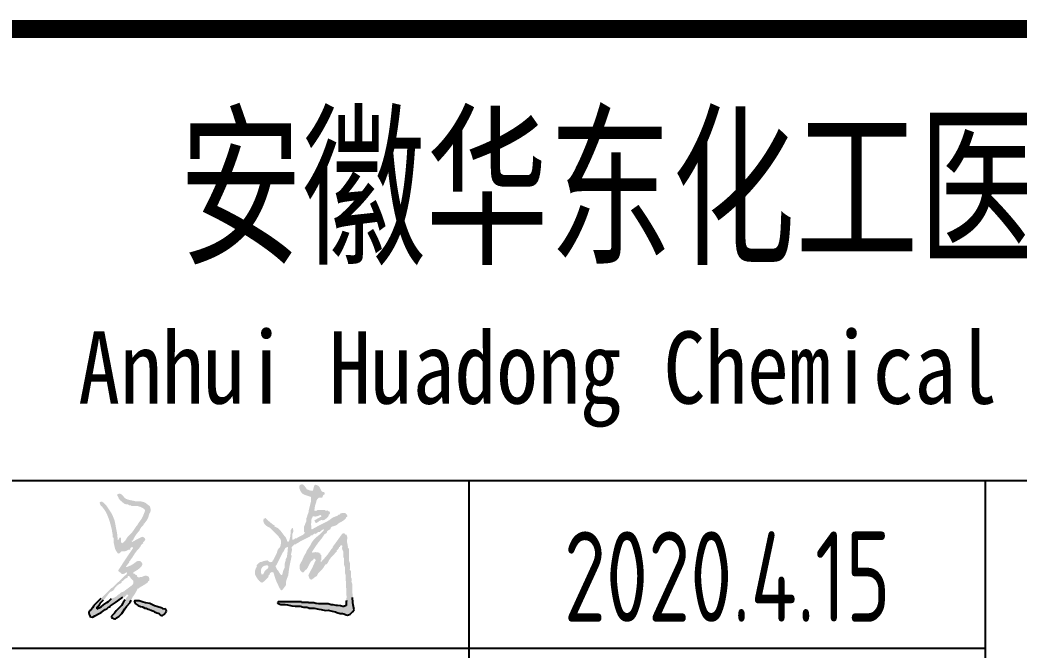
# Model space of a CAD drawing. Extents: x 5026138 to 10158928, y -750500 to -363337.
# Drawn here: x 5030397 to 5034267, y -418817 to -416375 of the extents above; entities that cross this region are included whole.
import ezdxf
from ezdxf.enums import TextEntityAlignment as Align

# ---------------------------------------------------------------- set-up
doc = ezdxf.new("R2010")
doc.units = 0
doc.header["$LTSCALE"] = 1000
doc.header["$MEASUREMENT"] = 0
doc.layers.get('0').update_dxf_attribs({"linetype": 'CONTINUOUS'})
doc.styles.add('sceie', font='sceie.shx', dxfattribs={"width": 0.7, "bigfont": 'sceic.shx'})
doc.styles.add('宋体', font='', dxfattribs={"width": 0.7})
doc.styles.get('宋体').set_extended_font_data('SimSun')

msp = doc.modelspace()

# ---------------------------------------------------------------- hatches: boundary and pattern name
h = msp.add_hatch(color=256)
h.dxf.hatch_style = 1
h.paths.add_polyline_path([(5030868.9, -418407.4), (5030874.7, -418402.7), (5030874.2, -418400), (5030875.3, -418397.8), (5030877.8, -418396.5), (5030880.4, -418393.1), (5030881.5, -418391.1), (5030883, -418387.1), (5030879.4, -418382), (5030876.4, -418379.7), (5030870.5, -418377.7), (5030855.3, -418385.2), (5030847.7, -418389.2), (5030833, -418397.5), (5030830.9, -418396.6), (5030830.1, -418394.4), (5030830.9, -418392.3), (5030833.5, -418392.6), (5030835.8, -418390.8), (5030836.1, -418388.2), (5030844, -418374), (5030848.7, -418367.2), (5030859, -418354.8), (5030864.5, -418344.6), (5030868.3, -418339.8), (5030876.7, -418331.9), (5030876.3, -418329.1), (5030877.4, -418326.9), (5030879.9, -418325.6), (5030889.8, -418312.1), (5030893.7, -418304.2), (5030898.6, -418288.1), (5030902.7, -418280.7), (5030903.7, -418275.7), (5030902.8, -418267.3), (5030901.1, -418261.5), (5030899.1, -418258.6), (5030894.5, -418254.8), (5030883.5, -418246.5), (5030876.6, -418243.3), (5030863.2, -418240.2), (5030856.1, -418240.2), (5030852.6, -418240.2), (5030845.5, -418240.2), (5030833.8, -418237.8), (5030828, -418236.5), (5030816.3, -418233.9), (5030807.2, -418230.2), (5030802.8, -418226.9), (5030796.5, -418219.4), (5030794, -418216.9), (5030792.8, -418215.6), (5030790.3, -418213.1), (5030785.2, -418211.1), (5030782, -418210.8), (5030776.7, -418212.1), (5030774.2, -418213.5), (5030773.6, -418217.3), (5030775.7, -418219.4), (5030780.3, -418229.7), (5030783.9, -418234.7), (5030792.3, -418242.3), (5030798.7, -418247.6), (5030802.4, -418249.7), (5030810.1, -418252.7), (5030814.4, -418252.1), (5030817.2, -418253), (5030820.5, -418255.8), (5030824.8, -418255.9), (5030827.2, -418256.6), (5030830.9, -418259), (5030840.1, -418259), (5030844.7, -418259), (5030853.8, -418259), (5030864.4, -418262.1), (5030869.5, -418264.5), (5030878.8, -418270.4), (5030881.2, -418274.3), (5030881.5, -418277.6), (5030879.9, -418281.9), (5030873, -418299.6), (5030868.3, -418308.3), (5030856.9, -418323.6), (5030854.2, -418328.9), (5030852.5, -418331.5), (5030848.6, -418336.1), (5030836.1, -418354.8), (5030828.9, -418363.6), (5030813.2, -418379.8), (5030807.1, -418390), (5030803.2, -418394.8), (5030794.4, -418402.7), (5030793.5, -418400.7), (5030791.3, -418399.8), (5030789.2, -418400.7), (5030789.2, -418393.2), (5030789.2, -418389.4), (5030789.2, -418381.9), (5030786.7, -418381.4), (5030785.5, -418381.2), (5030783, -418380.9), (5030781.3, -418384.8), (5030780.3, -418386.8), (5030777.8, -418390.2), (5030775.9, -418389.9), (5030774.9, -418387.8), (5030775.7, -418386.1), (5030774.9, -418377.7), (5030774.5, -418373.6), (5030773.6, -418365.2), (5030771.9, -418356.9), (5030771.1, -418352.7), (5030769.4, -418344.4), (5030767.3, -418331.8), (5030766.1, -418325.6), (5030763.2, -418313.1), (5030755.9, -418294.8), (5030751.2, -418285.8), (5030740.3, -418269.4), (5030733.2, -418258.5), (5030728.9, -418253.3), (5030719.4, -418244.4), (5030715.5, -418242), (5030712.2, -418241.7), (5030708, -418243.3), (5030706, -418244.3), (5030705.5, -418246.9), (5030706.9, -418248.5), (5030708.6, -418254.3), (5030710.6, -418257.3), (5030715.2, -418261), (5030724.3, -418272.8), (5030728.3, -418279.1), (5030735, -418292.3), (5030741.9, -418309.4), (5030744.8, -418318.2), (5030749.6, -418336.1), (5030750.9, -418341.1), (5030751.5, -418343.6), (5030752.8, -418348.6), (5030754.4, -418358.6), (5030755.3, -418363.6), (5030756.9, -418373.6), (5030756.1, -418377), (5030757.1, -418379.8), (5030760, -418381.9), (5030759.6, -418394.5), (5030760.3, -418400.9), (5030763.2, -418413.2), (5030765.5, -418423.7), (5030767.7, -418429.1), (5030773.6, -418438.2), (5030775.4, -418441.4), (5030778.2, -418442.8), (5030781.9, -418442.3), (5030785.3, -418439), (5030786.9, -418437.3), (5030790.3, -418434), (5030800.9, -418434.3), (5030806.6, -418433.2), (5030816.3, -418428.8), (5030819.5, -418427.6), (5030821.3, -418427.4), (5030824.6, -418427.7), (5030824.6, -418422.7), (5030828, -418418.9), (5030833, -418418.4), (5030834.9, -418419.3), (5030835.4, -418422), (5030834, -418423.6), (5030812.1, -418455.9), (5030801.3, -418472.2), (5030779.8, -418504.8), (5030778.2, -418508.4), (5030779.5, -418512.4), (5030783, -418514.2), (5030786.5, -418516.9), (5030788.2, -418518.4), (5030791.3, -418521.5), (5030798.3, -418521.6), (5030802.3, -418520.3), (5030808, -418516.3), (5030809.6, -418515.7), (5030811, -418516.1), (5030812.1, -418517.3), (5030812.5, -418519), (5030812.2, -418520.2), (5030811.1, -418521.5), (5030799, -418533.6), (5030793, -418539.6), (5030780.9, -418551.7), (5030779.2, -418552.6), (5030778.4, -418553), (5030776.7, -418553.8), (5030768.4, -418562.1), (5030764.2, -418566.3), (5030755.9, -418574.7), (5030754.2, -418575.5), (5030753.4, -418575.9), (5030751.7, -418576.7), (5030724.6, -418603.8), (5030711.1, -418617.4), (5030684, -418644.5), (5030678.1, -418653.7), (5030674.4, -418658), (5030666.3, -418665.3), (5030664.3, -418669.9), (5030664, -418672.9), (5030665.2, -418677.8), (5030667.4, -418682), (5030668.4, -418684), (5030670.4, -418688.2), (5030677.3, -418688.7), (5030681.3, -418687.7), (5030687.1, -418684.1), (5030703.6, -418675.7), (5030711.6, -418670.8), (5030726.7, -418660.1), (5030733.4, -418656.8), (5030736.5, -418654.3), (5030741.3, -418648.6), (5030744, -418649.1), (5030746.3, -418648), (5030747.5, -418645.5), (5030766.7, -418632.2), (5030776.3, -418625.5), (5030795.5, -418612.2), (5030801.5, -418610.9), (5030804.6, -418609.2), (5030809, -418604.9), (5030810, -418602.6), (5030811.8, -418601.5), (5030814.2, -418601.7), (5030816.1, -418602.7), (5030816.7, -418605.3), (5030815.3, -418607), (5030813.1, -418610.8), (5030811.5, -418612.6), (5030808, -418615.3), (5030808.5, -418618), (5030807.3, -418620.3), (5030804.9, -418621.5), (5030798.4, -418630.3), (5030795.4, -418634.9), (5030790.3, -418644.5), (5030781.9, -418652.8), (5030777.8, -418657), (5030769.4, -418665.3), (5030763.5, -418674.1), (5030759.8, -418678.2), (5030751.7, -418685.1), (5030751.2, -418688.1), (5030751.8, -418690.1), (5030753.8, -418692.4), (5030755.4, -418691.4), (5030757.8, -418692.6), (5030758, -418694.5), (5030763.2, -418696), (5030767, -418695.4), (5030771.5, -418692.4), (5030780.1, -418686.2), (5030784.2, -418682.6), (5030791.3, -418674.7), (5030802.9, -418656.7), (5030809.5, -418648), (5030823.6, -418632), (5030827.8, -418623.6), (5030829.9, -418619.5), (5030834, -418611.1), (5030842.8, -418598.3), (5030846.7, -418591.6), (5030853.8, -418577.8), (5030856.6, -418578.3), (5030858.8, -418577.1), (5030860.1, -418574.7), (5030873.8, -418566.9), (5030880.5, -418562.8), (5030893.4, -418553.8), (5030893.1, -418551.2), (5030894.9, -418548.9), (5030897.6, -418548.6), (5030898.7, -418542), (5030898.2, -418538.1), (5030895.5, -418531.9), (5030890, -418529.5), (5030886.9, -418528.8), (5030880.9, -418528.8), (5030871.3, -418532.5), (5030866.1, -418533.8), (5030855.9, -418535.1), (5030852, -418532.8), (5030850.3, -418530.2), (5030849.7, -418525.7), (5030846.9, -418526.2), (5030844.7, -418525), (5030843.4, -418522.6), (5030841.3, -418521.1), (5030839.6, -418520.8), (5030837.1, -418521.5), (5030836.3, -418518.1), (5030837.3, -418515.2), (5030840.3, -418513.2), (5030852.6, -418506), (5030858.4, -418501.5), (5030868.4, -418491.3), (5030871.1, -418486.6), (5030871.4, -418482.8), (5030869.4, -418477.8), (5030866.9, -418475.3), (5030865.7, -418474), (5030863.2, -418471.5), (5030856.8, -418471), (5030853.3, -418471.8), (5030847.6, -418474.6), (5030833.7, -418484.7), (5030826, -418489), (5030810.1, -418495.5), (5030808.8, -418495.1), (5030808.2, -418493.4), (5030809, -418492.3), (5030813.2, -418486.2), (5030815.6, -418483.3), (5030820.5, -418477.8), (5030820, -418475), (5030821.1, -418472.8), (5030823.6, -418471.5), (5030826.3, -418466.1), (5030828, -418463.6), (5030831.9, -418459), (5030842.9, -418441.3), (5030849.3, -418432.8), (5030863.2, -418417.3), (5030866.4, -418410.6)])
h.paths.add_polyline_path([(5030817.9, -418529.6), (5030820.5, -418529.9), (5030826.2, -418537.8), (5030829.3, -418541.6), (5030836.1, -418548.6), (5030836.8, -418554.9), (5030836, -418558.6), (5030833, -418564.2), (5030823, -418571.8), (5030818, -418575.6), (5030808, -418583), (5030800.5, -418588.9), (5030796.1, -418591.3), (5030787.1, -418594.4), (5030784.7, -418598.1), (5030782.8, -418599.8), (5030778.8, -418601.7), (5030769.3, -418609.8), (5030763.5, -418613.2), (5030751.7, -418617.4), (5030740.1, -418628.1), (5030733.8, -418632.9), (5030720.5, -418641.3), (5030711.3, -418648.7), (5030706.1, -418651.9), (5030695.5, -418657), (5030695.6, -418656), (5030695.2, -418655.3), (5030694.4, -418654.9), (5030694.4, -418651.9), (5030695.8, -418649.8), (5030698.6, -418648.6), (5030703.3, -418644.9), (5030705.3, -418641.9), (5030706.9, -418636.1), (5030715.2, -418627.8), (5030719.4, -418623.6), (5030727.7, -418615.3), (5030733.2, -418608.2), (5030735.9, -418604.7), (5030741.3, -418597.6), (5030745.7, -418592.6), (5030748.7, -418590.6), (5030754.8, -418588.2), (5030759.7, -418584.8), (5030761.8, -418582.2), (5030764.2, -418576.7), (5030772.9, -418567.4), (5030778.1, -418563.3), (5030789.2, -418556.9), (5030791, -418555), (5030791.6, -418553.3), (5030791.3, -418550.7), (5030793.9, -418549.6), (5030795.1, -418549), (5030797.6, -418547.6), (5030803.2, -418541.8), (5030806.8, -418539.3), (5030814.2, -418536.1), (5030814.2, -418534.4), (5030814.2, -418533.6), (5030814.2, -418531.9), (5030816.1, -418530.1)], flags=16)
h.paths.add_polyline_path([(5030918.1, -418644.9), (5030899.7, -418636.1), (5030883.1, -418633.2), (5030874.9, -418631.1), (5030859, -418625.7), (5030851.9, -418625.7), (5030848.4, -418625.7), (5030841.3, -418625.7), (5030840, -418626.9), (5030839.7, -418628.3), (5030840.3, -418629.9), (5030841.7, -418632.3), (5030842.3, -418633.6), (5030843.4, -418636.1), (5030851.4, -418641.3), (5030855.6, -418643.7), (5030864.2, -418647.6), (5030871.3, -418649.2), (5030874.9, -418650.7), (5030880.9, -418654.9), (5030886.1, -418654.5), (5030889, -418655.3), (5030893.4, -418658), (5030898.4, -418659.7), (5030900.9, -418660.5), (5030905.9, -418662.2), (5030914.3, -418666.3), (5030918.4, -418668.4), (5030926.8, -418672.6), (5030932.8, -418673.7), (5030936, -418675.5), (5030940.3, -418679.9), (5030941.1, -418680.7), (5030941.5, -418681.1), (5030942.4, -418682), (5030946.5, -418683.1), (5030949.5, -418682.5), (5030952.8, -418679.9), (5030956.3, -418678.3), (5030958, -418676.9), (5030960.1, -418673.6), (5030963.5, -418669.7), (5030964.4, -418666.2), (5030963.2, -418661.1), (5030961.6, -418659.5), (5030960.7, -418658.6), (5030959.1, -418657), (5030954.4, -418657.7), (5030951.2, -418656.9), (5030947.6, -418653.8), (5030927.9, -418648.5)])
h.paths.add_polyline_path([(5031687.9, -418642.1), (5031686.6, -418632.5), (5031685.3, -418613.2), (5031686.9, -418612.6), (5031687.4, -418610.3), (5031686.3, -418609), (5031684.6, -418590.8), (5031684.3, -418581.5), (5031685.3, -418563.2), (5031683.6, -418558.2), (5031682.8, -418555.7), (5031681.1, -418550.7), (5031682.4, -418544.1), (5031681.9, -418540.1), (5031679, -418534), (5031679, -418524.8), (5031679, -418520.3), (5031679, -418511.1), (5031677.3, -418508.6), (5031676.5, -418507.3), (5031674.8, -418504.8), (5031675.9, -418495.7), (5031676.1, -418491.1), (5031675.9, -418481.9), (5031672.6, -418472.3), (5031671.7, -418467.1), (5031671.7, -418456.9), (5031672.4, -418442.8), (5031672.2, -418435.6), (5031670.7, -418421.5), (5031668.1, -418420.5), (5031666.8, -418417.9), (5031667.5, -418415.2), (5031665.9, -418406.9), (5031665, -418402.7), (5031663.4, -418394.4), (5031665.2, -418384.6), (5031665, -418379.1), (5031662.3, -418369.4), (5031659.6, -418369.9), (5031657.4, -418368.8), (5031656.1, -418366.3), (5031652.1, -418363.9), (5031648.1, -418364.3), (5031644.6, -418367.3), (5031630.2, -418387.5), (5031622.9, -418397.5), (5031608.2, -418417.3), (5031608.6, -418420.1), (5031607.5, -418422.3), (5031605, -418423.6), (5031590.4, -418444.5), (5031582.4, -418454.5), (5031565.4, -418473.6), (5031564.2, -418473.6), (5031563.6, -418473.6), (5031562.3, -418473.6), (5031561.4, -418472), (5031562.5, -418469.6), (5031564.4, -418469.4), (5031564.4, -418461.1), (5031564.4, -418456.9), (5031564.4, -418448.6), (5031561.9, -418447.7), (5031560.9, -418444.5), (5031562.3, -418442.3), (5031559.6, -418442.8), (5031557.3, -418441.7), (5031556.1, -418439.2), (5031547, -418437.6), (5031542.3, -418437.3), (5031533.1, -418438.2), (5031533, -418439.1), (5031531.9, -418439.7), (5031531.1, -418439.2), (5031529.2, -418438.2), (5031528.6, -418435.6), (5031530, -418434), (5031544.4, -418412), (5031552.2, -418401.4), (5031568.6, -418380.9), (5031572.5, -418374.2), (5031574.8, -418371), (5031580, -418365.2), (5031582.3, -418365.1), (5031583.5, -418364.6), (5031585.2, -418363.1), (5031587.2, -418357.2), (5031589.5, -418354.2), (5031594.6, -418350.6), (5031596.9, -418350.5), (5031598.1, -418350), (5031599.8, -418348.6), (5031600.7, -418343.5), (5031602.7, -418340.7), (5031607.1, -418338.1), (5031618.9, -418334.7), (5031624.8, -418331.5), (5031634.2, -418323.6), (5031645.5, -418317.9), (5031650.9, -418314.3), (5031660.3, -418305.8), (5031659.9, -418303.2), (5031661.8, -418300.9), (5031664.4, -418300.6), (5031665.4, -418296.9), (5031664.8, -418294.2), (5031662.3, -418291.3), (5031660.3, -418289.2), (5031659.2, -418288.1), (5031657.1, -418286), (5031649.2, -418285.4), (5031645, -418285.9), (5031637.3, -418288.1), (5031636.5, -418289.8), (5031636.1, -418290.6), (5031635.2, -418292.3), (5031632.5, -418291.8), (5031630.3, -418292.9), (5031629, -418295.4), (5031613.5, -418301.3), (5031605.9, -418305.4), (5031592.5, -418315.2), (5031575.5, -418324.1), (5031567, -418328.5), (5031549.8, -418337.1), (5031542.3, -418341.3), (5031538.6, -418343.4), (5031531.1, -418347.5), (5031529.5, -418348.9), (5031526.8, -418348.4), (5031525.8, -418346.5), (5031525.1, -418330.7), (5031525.3, -418322.6), (5031526.9, -418306.9), (5031529.4, -418304.1), (5031530.3, -418302.2), (5031531.1, -418298.5), (5031541.1, -418299.4), (5031546.5, -418298.7), (5031556.1, -418295.4), (5031558.8, -418293.5), (5031562.2, -418293.9), (5031564.4, -418296.5), (5031564.7, -418299.1), (5031562.9, -418301.4), (5031560.2, -418301.7), (5031551.1, -418306.7), (5031546.5, -418309.2), (5031537.3, -418314.2), (5031539.4, -418317.7), (5031540.3, -418319.6), (5031541.5, -418323.6), (5031545.8, -418324.1), (5031548.6, -418323.3), (5031551.9, -418320.4), (5031556.4, -418316.8), (5031559, -418315.3), (5031564.4, -418313.1), (5031571.3, -418313.6), (5031575.3, -418312.6), (5031581.1, -418309), (5031586.3, -418304.2), (5031588.8, -418301.7), (5031593.6, -418296.5), (5031593.1, -418293.7), (5031594.2, -418291.5), (5031596.7, -418290.2), (5031598.1, -418286.3), (5031597.8, -418283.4), (5031595.7, -418279.8), (5031592.7, -418279.3), (5031591, -418278.2), (5031589.4, -418275.6), (5031584.6, -418277.1), (5031581, -418276.5), (5031576.9, -418273.5), (5031566.1, -418273.5), (5031560.6, -418273.5), (5031549.8, -418273.5), (5031546.6, -418276.5), (5031543.7, -418277.3), (5031539.4, -418276.7), (5031537.5, -418275.7), (5031537, -418273.1), (5031538.4, -418271.5), (5031539.7, -418260.4), (5031541, -418254.9), (5031544.6, -418244.4), (5031545.4, -418238.6), (5031546.6, -418235.6), (5031549.8, -418230.8), (5031551.9, -418228.7), (5031552.9, -418227.7), (5031555, -418225.6), (5031560.4, -418225.6), (5031563.1, -418225.6), (5031568.6, -418225.6), (5031570.2, -418219.8), (5031572.2, -418216.8), (5031576.9, -418213.1), (5031577.6, -418209.7), (5031577, -418207.4), (5031574.8, -418204.8), (5031568.5, -418203.2), (5031565, -418200.3), (5031562.3, -418194.4), (5031558.2, -418185.6), (5031554.2, -418181.3), (5031545.6, -418176.6), (5031541.4, -418176.2), (5031538.1, -418178), (5031536.3, -418181.9), (5031534.6, -418188.5), (5031533.8, -418191.9), (5031532.1, -418198.5), (5031530.1, -418199.3), (5031529, -418199.5), (5031526.9, -418199.6), (5031519.2, -418197.9), (5031515.3, -418196.6), (5031508.1, -418193.3), (5031503.8, -418186.9), (5031501.5, -418183.8), (5031496.7, -418177.7), (5031492, -418175), (5031488.2, -418174.7), (5031483.1, -418176.6), (5031481.5, -418178.3), (5031480.6, -418179.1), (5031479, -418180.8), (5031479.6, -418189), (5031480.7, -418193.2), (5031484.2, -418200.6), (5031488.4, -418208), (5031492.1, -418211.5), (5031499.8, -418215.2), (5031509.8, -418218.6), (5031514.8, -418220.3), (5031524.8, -418223.5), (5031525.2, -418233.6), (5031524.8, -418238.7), (5031522.7, -418248.5), (5031519.7, -418260.2), (5031518.3, -418266), (5031515.4, -418277.7), (5031514.8, -418283.7), (5031513.9, -418286.8), (5031511.3, -418292.3), (5031510, -418298.4), (5031508.9, -418301.4), (5031506.1, -418306.9), (5031506.8, -418314.4), (5031506.1, -418318.7), (5031502.9, -418325.6), (5031501.2, -418330.8), (5031500.2, -418333.3), (5031497.7, -418338.1), (5031497.7, -418346.5), (5031497.7, -418350.6), (5031497.7, -418359), (5031500, -418360.2), (5031500.5, -418363.4), (5031498.8, -418365.2), (5031496.7, -418367.3), (5031495.6, -418368.4), (5031493.5, -418370.4), (5031485.2, -418374.6), (5031481, -418376.7), (5031472.7, -418380.9), (5031471.4, -418381.6), (5031470.8, -418382.5), (5031470.6, -418384), (5031466.3, -418383.4), (5031463.5, -418384.2), (5031460.2, -418387.1), (5031457.2, -418388.6), (5031455.2, -418388.8), (5031451.9, -418388.2), (5031451.9, -418379.8), (5031451.9, -418375.6), (5031451.9, -418367.3), (5031455.6, -418359.7), (5031456.3, -418354.8), (5031455, -418346.5), (5031454.1, -418344.6), (5031451.4, -418344), (5031449.8, -418345.4), (5031448.6, -418348.6), (5031447.7, -418350.1), (5031445.6, -418352.7), (5031445.2, -418368.7), (5031444.2, -418376.8), (5031440.4, -418392.3), (5031438.9, -418395.3), (5031436.5, -418396.7), (5031433.1, -418396.5), (5031429.4, -418385.1), (5031426.3, -418379.5), (5031418.5, -418370.4), (5031410.6, -418359.4), (5031406.2, -418354.1), (5031396.7, -418344.4), (5031391.1, -418341.8), (5031388.3, -418340.3), (5031383.1, -418337.1), (5031383.4, -418334.4), (5031381.6, -418332.2), (5031378.9, -418331.9), (5031366.1, -418321.5), (5031359.8, -418316), (5031347.7, -418304.8), (5031345.8, -418306.7), (5031344, -418307.2), (5031341.4, -418306.9), (5031340.1, -418314.7), (5031340.6, -418319.3), (5031343.5, -418326.7), (5031351.3, -418334.9), (5031356.2, -418338.4), (5031366.4, -418343.3), (5031379.4, -418356.3), (5031385.8, -418362.7), (5031398.7, -418375.6), (5031400.6, -418380.4), (5031402.2, -418382.7), (5031406, -418386.1), (5031408.7, -418394.8), (5031409, -418400), (5031407.1, -418409), (5031405.8, -418415), (5031404.1, -418418.2), (5031399.8, -418422.5), (5031395.6, -418429), (5031394.1, -418432.8), (5031392.5, -418440.2), (5031386.6, -418451.9), (5031383.7, -418457.8), (5031377.9, -418469.4), (5031375.4, -418470.7), (5031374.3, -418472.9), (5031374.8, -418475.7), (5031367.9, -418476.2), (5031363.9, -418475.2), (5031358.1, -418471.5), (5031356.3, -418469.7), (5031354.1, -418469.4), (5031351.9, -418470.5), (5031345, -418470.9), (5031341.4, -418471.8), (5031335.2, -418474.6), (5031329.4, -418475.4), (5031326.4, -418476.6), (5031321.6, -418479.8), (5031318.9, -418483.3), (5031317.5, -418485), (5031314.3, -418488.2), (5031314.9, -418492.5), (5031314.1, -418495.3), (5031311.2, -418498.6), (5031308.3, -418508.3), (5031307.7, -418513.5), (5031308.1, -418523.6), (5031313.2, -418534.2), (5031316.4, -418539.3), (5031323.7, -418548.6), (5031326.9, -418550.7), (5031328.4, -418552), (5031331, -418554.9), (5031335.4, -418555), (5031337.9, -418554.2), (5031341.4, -418551.7), (5031348.9, -418544.2), (5031352.7, -418540.5), (5031360.2, -418533), (5031359.5, -418529.9), (5031360.6, -418527.3), (5031363.3, -418525.7), (5031365.5, -418519.6), (5031368.7, -418516.4), (5031374.8, -418514.2), (5031375.9, -418515.5), (5031377.4, -418515.9), (5031378.9, -418515.3), (5031387, -418541.4), (5031392.1, -418554.2), (5031403.9, -418578.8), (5031406, -418579.8), (5031406.8, -418581.9), (5031406, -418584), (5031409.8, -418585), (5031412.4, -418584.4), (5031415.4, -418581.9), (5031419.5, -418575.8), (5031421.9, -418572.8), (5031426.9, -418567.4), (5031428.2, -418551.1), (5031430.2, -418542.9), (5031436.2, -418527.8), (5031438, -418515.3), (5031438.8, -418509), (5031440.4, -418496.5), (5031442.1, -418488.2), (5031442.9, -418484), (5031444.6, -418475.7), (5031445.4, -418472.3), (5031445.8, -418470.7), (5031446.7, -418467.3), (5031447.9, -418461.1), (5031448.5, -418458), (5031449.8, -418451.7), (5031447.4, -418447.8), (5031447.1, -418444.6), (5031448.7, -418440.2), (5031450.4, -418431.2), (5031450.6, -418426.5), (5031449.8, -418417.3), (5031454, -418413.2), (5031456, -418411.1), (5031460.2, -418406.9), (5031463.7, -418407.8), (5031466.5, -418406.7), (5031468.5, -418403.8), (5031474.6, -418400.9), (5031477.6, -418399.2), (5031483.1, -418395.4), (5031496.5, -418388.8), (5031503.1, -418385.4), (5031516.5, -418378.8), (5031520.3, -418376.6), (5031522.2, -418375), (5031524.8, -418371.5), (5031527.7, -418372.5), (5031530.2, -418371.8), (5031532.1, -418369.4), (5031534.5, -418368.3), (5031535.7, -418367.3), (5031537.3, -418365.2), (5031540.9, -418366.6), (5031544, -418365.9), (5031546.7, -418363.1), (5031549.1, -418362), (5031550.3, -418361.1), (5031551.9, -418359), (5031556.2, -418359.6), (5031559, -418358.7), (5031562.3, -418355.9), (5031566.8, -418352.1), (5031569.4, -418350.6), (5031574.8, -418348.6), (5031575.2, -418350.2), (5031574.9, -418351.4), (5031573.8, -418352.7), (5031565.9, -418360.6), (5031561.9, -418364.6), (5031554, -418372.5), (5031542.9, -418381.3), (5031537.7, -418386.4), (5031529, -418397.5), (5031521.9, -418410.9), (5031517.9, -418417.4), (5031509.2, -418429.8), (5031505.4, -418439), (5031503.1, -418443.4), (5031497.7, -418451.7), (5031491.7, -418465.8), (5031488.3, -418472.7), (5031481, -418486.1), (5031480.1, -418494.8), (5031480.6, -418499.6), (5031483.1, -418508), (5031486, -418510.9), (5031487.5, -418512.3), (5031490.4, -418515.3), (5031494.7, -418515.6), (5031497.8, -418513.9), (5031499.8, -418510.1), (5031508, -418502.8), (5031511.6, -418498.1), (5031516.5, -418488.2), (5031521.6, -418477.8), (5031525.5, -418472.9), (5031534.2, -418465.3), (5031535, -418463.3), (5031537.9, -418462.7), (5031539.4, -418464.2), (5031542.3, -418466.6), (5031542.7, -418470.6), (5031540.4, -418473.6), (5031532.3, -418491.8), (5031527.9, -418500.8), (5031518.6, -418518.4), (5031515.1, -418524.6), (5031514.8, -418529.6), (5031517.5, -418536.1), (5031518.9, -418538.5), (5031519.5, -418539.8), (5031520.6, -418542.4), (5031525.1, -418543.6), (5031528.4, -418543), (5031532.1, -418540.3), (5031537.9, -418535.6), (5031541.1, -418533.4), (5031547.7, -418529.9), (5031550, -418523.3), (5031552.1, -418520), (5031557.1, -418515.3), (5031567.9, -418503.8), (5031572.8, -418497.4), (5031581.1, -418484), (5031583.7, -418484.3), (5031585.4, -418483.7), (5031587.3, -418481.9), (5031596.5, -418465.5), (5031602.3, -418457.8), (5031615.5, -418444.4), (5031618.6, -418439.8), (5031620.6, -418437.6), (5031624.8, -418434), (5031624.4, -418431.2), (5031625.5, -418429), (5031628, -418427.7), (5031631, -418424.2), (5031632.1, -418421.9), (5031633.2, -418417.3), (5031634.8, -418417.3), (5031635.7, -418417.3), (5031637.3, -418417.3), (5031637, -418414.7), (5031637.6, -418413), (5031639.4, -418411.1), (5031642, -418410.8), (5031643.8, -418411.3), (5031645.7, -418413.2), (5031645.1, -418422.5), (5031646, -418427.6), (5031649.8, -418436.1), (5031649.8, -418445.2), (5031649.8, -418449.8), (5031649.8, -418459), (5031650.7, -418459), (5031651.1, -418459), (5031651.9, -418459), (5031651.9, -418469), (5031651.9, -418474), (5031651.9, -418484), (5031653.6, -418489), (5031654.4, -418491.5), (5031656.1, -418496.5), (5031656.1, -418507.3), (5031656.1, -418512.8), (5031656.1, -418523.6), (5031657.9, -418523.4), (5031658.3, -418522.6), (5031658.2, -418519.4), (5031659.1, -418521), (5031658.3, -418522.6), (5031658.6, -418528.6), (5031658.8, -418533.2), (5031659.2, -418542.4), (5031660.5, -418569.9), (5031661.1, -418583.6), (5031662.3, -418611.1), (5031661.5, -418624.5), (5031661.1, -418631.1), (5031660.3, -418644.5), (5031652.4, -418647.4), (5031647.5, -418647.6), (5031639.4, -418645.5), (5031627.7, -418644.5), (5031621.8, -418643.7), (5031610.2, -418641.3), (5031602.6, -418641.3), (5031598.7, -418640.7), (5031591.5, -418638.2), (5031576.5, -418638.2), (5031569, -418638.2), (5031554, -418638.2), (5031546.5, -418636.5), (5031542.7, -418635.7), (5031535.2, -418634), (5031526.9, -418634), (5031522.7, -418634), (5031514.4, -418634), (5031514.4, -418633.2), (5031514.4, -418632.8), (5031514.4, -418632), (5031503.6, -418632), (5031498.1, -418632), (5031487.3, -418632), (5031487.3, -418631.1), (5031487.3, -418630.7), (5031487.3, -418629.9), (5031451.5, -418629.9), (5031433.5, -418629.9), (5031397.7, -418629.9), (5031395.6, -418631.4), (5031395.2, -418634.1), (5031396.7, -418636.1), (5031401.3, -418637.4), (5031403.7, -418638.3), (5031408.1, -418640.3), (5031424.9, -418640.4), (5031433.5, -418641.4), (5031449.8, -418645.5), (5031463, -418647.1), (5031469.8, -418647.3), (5031483.1, -418646.5), (5031488.1, -418648.2), (5031490.6, -418649), (5031495.6, -418650.7), (5031504, -418650), (5031508.4, -418650.5), (5031516.5, -418652.8), (5031516.5, -418653.6), (5031516.5, -418654), (5031516.5, -418654.9), (5031524.8, -418654.9), (5031529, -418654.9), (5031537.3, -418654.9), (5031554.8, -418658.1), (5031563.6, -418659.8), (5031581.1, -418663.2), (5031591.1, -418662.2), (5031596.6, -418662.9), (5031606.1, -418666.3), (5031618.9, -418668.9), (5031625.2, -418670.8), (5031637.3, -418675.7), (5031646.6, -418675.2), (5031651.7, -418676.1), (5031660.3, -418679.9), (5031666.5, -418681), (5031670.2, -418680.5), (5031675.9, -418677.8), (5031682.3, -418671.3), (5031685.5, -418668), (5031691.5, -418661.1)])
h.paths.add_polyline_path([(5031412.7, -418525.4), (5031410.9, -418526.2), (5031409.2, -418525.7), (5031404.2, -418520.5), (5031402, -418517.5), (5031398.7, -418511.1), (5031393.7, -418505), (5031391.5, -418501.6), (5031388.3, -418494.4), (5031387.1, -418492.1), (5031388, -418489.3), (5031390.4, -418488.2), (5031400.4, -418468.2), (5031405.4, -418458.2), (5031415.4, -418438.2), (5031419, -418433.7), (5031420.6, -418431), (5031422.7, -418425.7), (5031425.2, -418422), (5031427.1, -418420.4), (5031431, -418418.4), (5031432.6, -418417.8), (5031434.1, -418418.1), (5031435.2, -418419.4), (5031434, -418434.5), (5031433.2, -418442), (5031431, -418456.9), (5031427.6, -418462.1), (5031426.5, -418465.3), (5031425.8, -418471.5), (5031423, -418481.2), (5031422.3, -418486.4), (5031422.7, -418496.5), (5031418.1, -418507), (5031416.2, -418512.5), (5031413.3, -418523.6)], flags=16)
h.paths.add_polyline_path([(5031359.5, -418496.3), (5031357.1, -418500.7), (5031348, -418507.9), (5031344.1, -418513), (5031339.3, -418523.6), (5031336.8, -418523.6), (5031335.6, -418523.6), (5031333.1, -418523.6), (5031330.9, -418516.4), (5031330.5, -418512.4), (5031331, -418504.8), (5031333.1, -418500.1), (5031334.4, -418497.7), (5031337.3, -418493.4), (5031344.4, -418490.2), (5031348.3, -418489.1), (5031356, -418488.2), (5031359.1, -418492.1)], flags=16)

# ---------------------------------------------------------------- linework, layer by layer
for p, q in [((5028637.6, -418160), (5039637.6, -418160)), ((5032137.6, -421410), (5032137.6, -418160)), ((5034137.6, -421410), (5034137.6, -418160)), ((5030711.1, -418617.4), (5030684, -418644.5)), ((5030719.4, -418623.6), (5030715.2, -418627.8)), ((5030740.1, -418628.1), (5030751.7, -418617.4)), ((5030776.3, -418625.5), (5030795.5, -418612.2)), ((5030804.9, -418621.5), (5030798.4, -418630.3)), ((5030823.6, -418632), (5030827.8, -418623.6)), ((5031686.6, -418632.5), (5031685.3, -418613.2)), ((5030674.4, -418658), (5030666.3, -418665.3)), ((5030678.1, -418653.7), (5030674.4, -418658)), ((5030684, -418644.5), (5030678.1, -418653.7)), ((5030695.8, -418649.8), (5030694.4, -418651.9)), ((5030694.4, -418651.9), (5030694.4, -418654.9)), ((5030694.4, -418654.9), (5030695.2, -418655.3)), ((5030695.2, -418655.3), (5030695.6, -418656)), ((5030695.5, -418657), (5030706.1, -418651.9)), ((5030695.6, -418656), (5030695.5, -418657)), ((5030698.6, -418648.6), (5030695.8, -418649.8)), ((5030703.3, -418644.9), (5030698.6, -418648.6)), ((5030705.3, -418641.9), (5030703.3, -418644.9)), ((5030706.9, -418636.1), (5030705.3, -418641.9)), ((5030706.1, -418651.9), (5030711.3, -418648.7)), ((5030715.2, -418627.8), (5030706.9, -418636.1)), ((5030711.3, -418648.7), (5030720.5, -418641.3)), ((5030711.6, -418670.8), (5030726.7, -418660.1)), ((5030720.5, -418641.3), (5030733.8, -418632.9)), ((5030726.7, -418660.1), (5030733.4, -418656.8)), ((5030733.4, -418656.8), (5030736.5, -418654.3)), ((5030733.8, -418632.9), (5030740.1, -418628.1)), ((5030736.5, -418654.3), (5030741.3, -418648.6)), ((5030741.3, -418648.6), (5030744, -418649.1)), ((5030744, -418649.1), (5030746.3, -418648)), ((5030746.3, -418648), (5030747.5, -418645.5)), ((5030747.5, -418645.5), (5030766.7, -418632.2)), ((5030766.7, -418632.2), (5030776.3, -418625.5)), ((5030777.8, -418657), (5030769.4, -418665.3)), ((5030781.9, -418652.8), (5030777.8, -418657)), ((5030790.3, -418644.5), (5030781.9, -418652.8)), ((5030795.4, -418634.9), (5030790.3, -418644.5)), ((5030791.3, -418674.7), (5030802.9, -418656.7)), ((5030798.4, -418630.3), (5030795.4, -418634.9)), ((5030802.9, -418656.7), (5030809.5, -418648)), ((5030809.5, -418648), (5030823.6, -418632)), ((5030840, -418626.9), (5030839.7, -418628.3)), ((5030839.7, -418628.3), (5030840.3, -418629.9)), ((5030841.3, -418625.7), (5030840, -418626.9)), ((5030840.3, -418629.9), (5030841.7, -418632.3)), ((5030848.4, -418625.7), (5030841.3, -418625.7)), ((5030841.7, -418632.3), (5030842.3, -418633.6)), ((5030842.3, -418633.6), (5030843.4, -418636.1)), ((5030843.4, -418636.1), (5030851.4, -418641.3)), ((5030851.9, -418625.7), (5030848.4, -418625.7)), ((5030851.4, -418641.3), (5030855.6, -418643.7)), ((5030859, -418625.7), (5030851.9, -418625.7)), ((5030855.6, -418643.7), (5030864.2, -418647.6)), ((5030874.9, -418631.1), (5030859, -418625.7)), ((5030864.2, -418647.6), (5030871.3, -418649.2)), ((5030871.3, -418649.2), (5030874.9, -418650.7)), ((5030883.1, -418633.2), (5030874.9, -418631.1)), ((5030874.9, -418650.7), (5030880.9, -418654.9)), ((5030880.9, -418654.9), (5030886.1, -418654.5)), ((5030899.7, -418636.1), (5030883.1, -418633.2)), ((5030886.1, -418654.5), (5030889, -418655.3)), ((5030889, -418655.3), (5030893.4, -418658)), ((5030893.4, -418658), (5030898.4, -418659.7)), ((5030898.4, -418659.7), (5030900.9, -418660.5)), ((5030918.1, -418644.9), (5030899.7, -418636.1)), ((5030900.9, -418660.5), (5030905.9, -418662.2)), ((5030905.9, -418662.2), (5030914.3, -418666.3)), ((5030927.9, -418648.5), (5030918.1, -418644.9)), ((5030947.6, -418653.8), (5030927.9, -418648.5)), ((5030951.2, -418656.9), (5030947.6, -418653.8)), ((5030954.4, -418657.7), (5030951.2, -418656.9)), ((5030959.1, -418657), (5030954.4, -418657.7)), ((5030960.7, -418658.6), (5030959.1, -418657)), ((5030961.6, -418659.5), (5030960.7, -418658.6)), ((5030963.2, -418661.1), (5030961.6, -418659.5)), ((5030964.4, -418666.2), (5030963.2, -418661.1)), ((5031395.6, -418631.4), (5031395.2, -418634.1)), ((5031395.2, -418634.1), (5031396.7, -418636.1)), ((5031397.7, -418629.9), (5031395.6, -418631.4)), ((5031396.7, -418636.1), (5031401.3, -418637.4)), ((5031433.5, -418629.9), (5031397.7, -418629.9)), ((5031401.3, -418637.4), (5031403.7, -418638.3)), ((5031403.7, -418638.3), (5031408.1, -418640.3)), ((5031408.1, -418640.3), (5031424.9, -418640.4)), ((5031424.9, -418640.4), (5031433.5, -418641.4)), ((5031451.5, -418629.9), (5031433.5, -418629.9)), ((5031433.5, -418641.4), (5031449.8, -418645.5)), ((5031449.8, -418645.5), (5031463, -418647.1)), ((5031487.3, -418629.9), (5031451.5, -418629.9)), ((5031463, -418647.1), (5031469.8, -418647.3)), ((5031469.8, -418647.3), (5031483.1, -418646.5)), ((5031483.1, -418646.5), (5031488.1, -418648.2)), ((5031487.3, -418630.7), (5031487.3, -418629.9)), ((5031487.3, -418631.1), (5031487.3, -418630.7)), ((5031487.3, -418632), (5031487.3, -418631.1)), ((5031498.1, -418632), (5031487.3, -418632)), ((5031488.1, -418648.2), (5031490.6, -418649)), ((5031490.6, -418649), (5031495.6, -418650.7)), ((5031495.6, -418650.7), (5031504, -418650)), ((5031503.6, -418632), (5031498.1, -418632)), ((5031514.4, -418632), (5031503.6, -418632)), ((5031504, -418650), (5031508.4, -418650.5)), ((5031508.4, -418650.5), (5031516.5, -418652.8)), ((5031514.4, -418632.8), (5031514.4, -418632)), ((5031514.4, -418633.2), (5031514.4, -418632.8)), ((5031514.4, -418634), (5031514.4, -418633.2)), ((5031522.7, -418634), (5031514.4, -418634)), ((5031516.5, -418652.8), (5031516.5, -418653.6)), ((5031516.5, -418653.6), (5031516.5, -418654)), ((5031516.5, -418654), (5031516.5, -418654.9)), ((5031516.5, -418654.9), (5031524.8, -418654.9)), ((5031526.9, -418634), (5031522.7, -418634)), ((5031524.8, -418654.9), (5031529, -418654.9)), ((5031535.2, -418634), (5031526.9, -418634)), ((5031529, -418654.9), (5031537.3, -418654.9)), ((5031542.7, -418635.7), (5031535.2, -418634)), ((5031537.3, -418654.9), (5031554.8, -418658.1)), ((5031546.5, -418636.5), (5031542.7, -418635.7)), ((5031554, -418638.2), (5031546.5, -418636.5)), ((5031569, -418638.2), (5031554, -418638.2)), ((5031554.8, -418658.1), (5031563.6, -418659.8)), ((5031563.6, -418659.8), (5031581.1, -418663.2)), ((5031576.5, -418638.2), (5031569, -418638.2)), ((5031591.5, -418638.2), (5031576.5, -418638.2)), ((5031581.1, -418663.2), (5031591.1, -418662.2)), ((5031591.1, -418662.2), (5031596.6, -418662.9)), ((5031598.7, -418640.7), (5031591.5, -418638.2)), ((5031596.6, -418662.9), (5031606.1, -418666.3)), ((5031602.6, -418641.3), (5031598.7, -418640.7)), ((5031610.2, -418641.3), (5031602.6, -418641.3)), ((5031621.8, -418643.7), (5031610.2, -418641.3)), ((5031627.7, -418644.5), (5031621.8, -418643.7)), ((5031639.4, -418645.5), (5031627.7, -418644.5)), ((5031647.5, -418647.6), (5031639.4, -418645.5)), ((5031652.4, -418647.4), (5031647.5, -418647.6)), ((5031660.3, -418644.5), (5031652.4, -418647.4)), ((5031661.1, -418631.1), (5031660.3, -418644.5)), ((5031661.5, -418624.5), (5031661.1, -418631.1)), ((5031685.5, -418668), (5031691.5, -418661.1)), ((5031687.9, -418642.1), (5031686.6, -418632.5)), ((5031691.5, -418661.1), (5031687.9, -418642.1)), ((5030664.3, -418669.9), (5030664, -418672.9)), ((5030664, -418672.9), (5030665.2, -418677.8)), ((5030666.3, -418665.3), (5030664.3, -418669.9)), ((5030665.2, -418677.8), (5030667.4, -418682)), ((5030667.4, -418682), (5030668.4, -418684)), ((5030668.4, -418684), (5030670.4, -418688.2)), ((5030670.4, -418688.2), (5030677.3, -418688.7)), ((5030677.3, -418688.7), (5030681.3, -418687.7)), ((5030681.3, -418687.7), (5030687.1, -418684.1)), ((5030687.1, -418684.1), (5030703.6, -418675.7)), ((5030703.6, -418675.7), (5030711.6, -418670.8)), ((5030751.7, -418685.1), (5030751.2, -418688.1)), ((5030751.2, -418688.1), (5030751.8, -418690.1)), ((5030759.8, -418678.2), (5030751.7, -418685.1)), ((5030751.8, -418690.1), (5030753.8, -418692.4)), ((5030753.8, -418692.4), (5030755.4, -418691.4)), ((5030755.4, -418691.4), (5030757.8, -418692.6)), ((5030757.8, -418692.6), (5030758, -418694.5)), ((5030758, -418694.5), (5030763.2, -418696)), ((5030763.5, -418674.1), (5030759.8, -418678.2)), ((5030763.2, -418696), (5030767, -418695.4)), ((5030769.4, -418665.3), (5030763.5, -418674.1)), ((5030767, -418695.4), (5030771.5, -418692.4)), ((5030771.5, -418692.4), (5030780.1, -418686.2)), ((5030780.1, -418686.2), (5030784.2, -418682.6)), ((5030784.2, -418682.6), (5030791.3, -418674.7)), ((5030914.3, -418666.3), (5030918.4, -418668.4)), ((5030918.4, -418668.4), (5030926.8, -418672.6)), ((5030926.8, -418672.6), (5030932.8, -418673.7)), ((5030932.8, -418673.7), (5030936, -418675.5)), ((5030936, -418675.5), (5030940.3, -418679.9)), ((5030940.3, -418679.9), (5030941.1, -418680.7)), ((5030941.1, -418680.7), (5030941.5, -418681.1)), ((5030941.5, -418681.1), (5030942.4, -418682)), ((5030942.4, -418682), (5030946.5, -418683.1)), ((5030946.5, -418683.1), (5030949.5, -418682.5)), ((5030949.5, -418682.5), (5030952.8, -418679.9)), ((5030952.8, -418679.9), (5030956.3, -418678.3)), ((5030956.3, -418678.3), (5030958, -418676.9)), ((5030958, -418676.9), (5030960.1, -418673.6)), ((5030960.1, -418673.6), (5030963.5, -418669.7)), ((5030963.5, -418669.7), (5030964.4, -418666.2)), ((5031606.1, -418666.3), (5031618.9, -418668.9)), ((5031618.9, -418668.9), (5031625.2, -418670.8)), ((5031625.2, -418670.8), (5031637.3, -418675.7)), ((5031637.3, -418675.7), (5031646.6, -418675.2)), ((5031646.6, -418675.2), (5031651.7, -418676.1)), ((5031651.7, -418676.1), (5031660.3, -418679.9)), ((5031660.3, -418679.9), (5031666.5, -418681)), ((5031666.5, -418681), (5031670.2, -418680.5)), ((5031670.2, -418680.5), (5031675.9, -418677.8)), ((5031675.9, -418677.8), (5031682.3, -418671.3)), ((5031682.3, -418671.3), (5031685.5, -418668)), ((5028637.6, -418810), (5034137.6, -418810))]:
    msp.add_line(p, q)
at = {"const_width": 70}
msp.add_lwpolyline([(5046637.6, -416410), (5028637.6, -416410)], dxfattribs=at)

# ---------------------------------------------------------------- texts
at = {"style": '宋体'}
for s, height, width, p in [('安徽华东化工医药工程有限责任公司', 500, 0.7, (5034832.5, -417010)), ('Anhui Huadong Chemical & Medical Engineering Co.,Ltd', 280, 0.85, (5034832.5, -417760))]:
    msp.add_text(s, height=height, dxfattribs=dict(at, width=width)).set_placement(p, align=Align.MIDDLE)
at = {"style": 'sceie', "width": 0.8}
msp.add_attdef('2020.4.15', text='200320-02-040', height=350, dxfattribs=at).set_placement((5033137, -418531.5), align=Align.MIDDLE)

doc.saveas('drawing.dxf')
